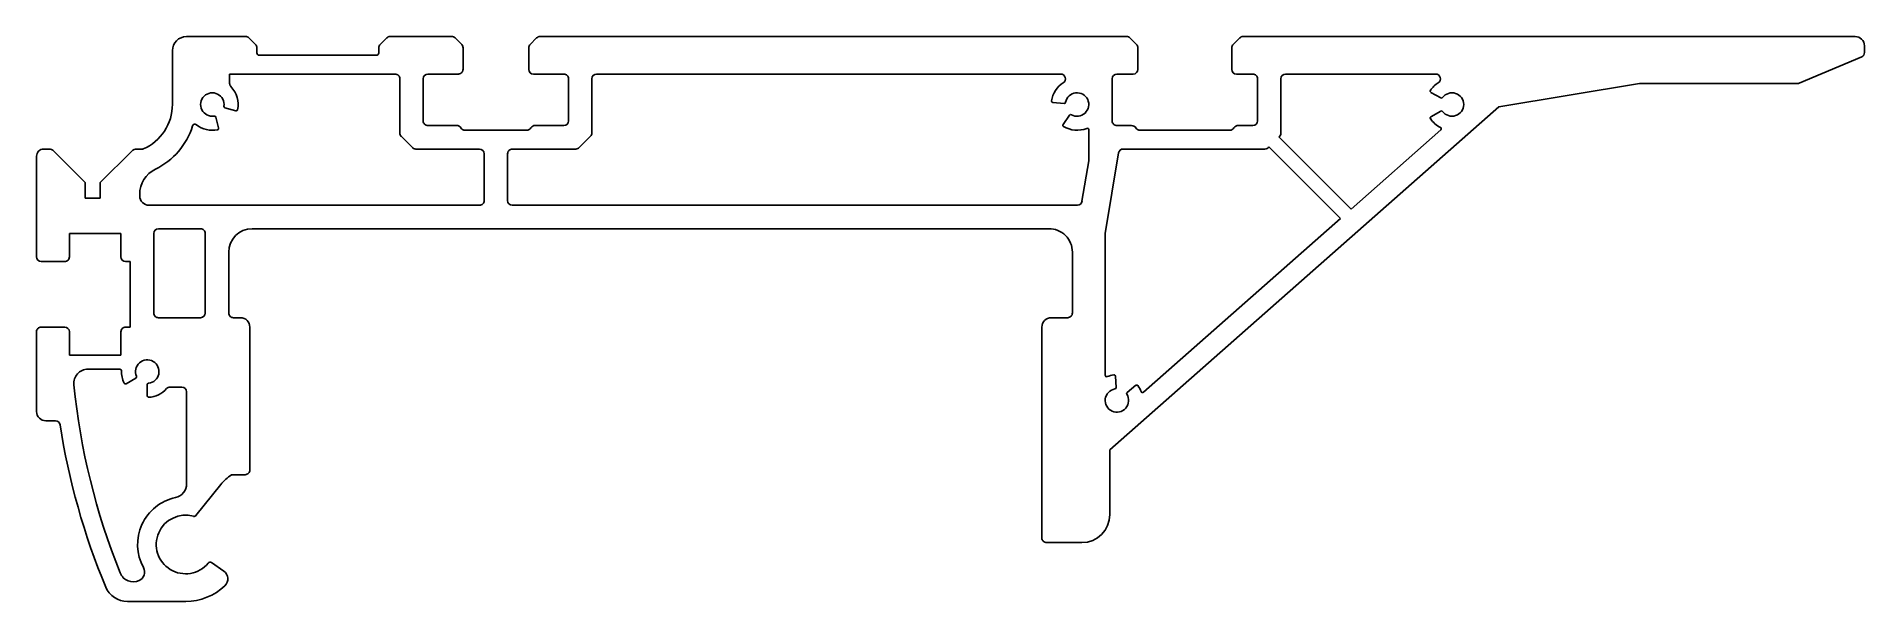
# Model space of a CAD drawing. Extents: x 2842 to 3232, y 2195 to 2316.
import ezdxf

# ---------------------------------------------------------------- set-up
doc = ezdxf.new("R2010")
doc.units = 0
doc.layers.get('0').update_dxf_attribs({"linetype": 'CONTINUOUS'})

msp = doc.modelspace()

# ---------------------------------------------------------------- linework, layer by layer
for p, q in [((2870.75, 2312.74), (2870.75, 2301.27)), ((2886.32, 2315.74), (2873.73, 2315.74)), ((2888.45, 2314.04), (2887.03, 2315.45)), ((2888.75, 2312.24), (2888.75, 2313.34)), ((2914.75, 2313.33), (2914.75, 2312.24)), ((2916.45, 2315.45), (2915.04, 2314.03)), ((2930.32, 2315.74), (2917.15, 2315.74)), ((2932.45, 2314.04), (2931.04, 2315.45)), ((2932.75, 2308.75), (2932.75, 2313.33)), ((2946.75, 2313.32), (2946.75, 2308.73)), ((2948.45, 2315.44), (2947.03, 2314.03)), ((3074.32, 2315.74), (2949.15, 2315.74)), ((3076.45, 2314.03), (3075.03, 2315.46)), ((3076.75, 2308.74), (3076.75, 2313.33)), ((3096.75, 2313.32), (3096.75, 2308.73)), ((3098.45, 2315.44), (3097.04, 2314.03)), ((3229.74, 2315.74), (3099.15, 2315.74)), ((3231.75, 2312.32), (3231.75, 2313.76)), ((2888.75, 2312.24), (2888.75, 2312.24)), ((2914.25, 2311.74), (2889.25, 2311.74)), ((3217.8, 2305.76), (3231.19, 2311.41)), ((2882.94, 2305.74), (2882.94, 2307.74)), ((2882.94, 2307.74), (2918.24, 2307.74)), ((2919.25, 2306.74), (2919.25, 2306.74)), ((2919.25, 2306.74), (2919.25, 2295.15)), ((2924.25, 2297.74), (2924.25, 2306.74)), ((2925.24, 2307.74), (2931.75, 2307.74)), ((2947.75, 2307.74), (2954.24, 2307.74)), ((2955.25, 2306.74), (2955.25, 2297.74)), ((2960.25, 2295.15), (2960.25, 2306.73)), ((2961.24, 2307.74), (3060.27, 2307.74)), ((3071.25, 2297.74), (3071.25, 2306.74)), ((3072.24, 2307.74), (3075.75, 2307.74)), ((3097.75, 2307.74), (3101.24, 2307.74)), ((3102.25, 2306.75), (3102.25, 2297.75)), ((3107.25, 2295.16), (3107.25, 2306.74)), ((3108.24, 2307.74), (3140.28, 2307.74)), ((3153.74, 2300.74), (3183.75, 2305.74)), ((3183.75, 2305.74), (3217.69, 2305.74)), ((3058.58, 2301.69), (3060.98, 2301.48)), ((3139.26, 2303.83), (3141.34, 2302.63)), ((2880.59, 2296.23), (2879.97, 2298.55)), ((2881.94, 2300.52), (2884.26, 2299.9)), ((3062.15, 2298.96), (3060.77, 2296.98)), ((3070.75, 2227.52), (3153.74, 2300.74)), ((3071.25, 2297.74), (3071.25, 2297.74)), ((3141.34, 2299.85), (3139.26, 2298.64)), ((2919.54, 2294.45), (2921.96, 2292.03)), ((2931.33, 2296.74), (2925.26, 2296.74)), ((2946.33, 2295.74), (2933.16, 2295.74)), ((2946.33, 2295.74), (2946.33, 2295.74)), ((2954.26, 2296.74), (2948.16, 2296.74)), ((2957.55, 2292.04), (2959.96, 2294.45)), ((3066.25, 2295.88), (3066.25, 2289.24)), ((3075.34, 2296.74), (3072.26, 2296.74)), ((3096.33, 2295.74), (3077.16, 2295.74)), ((3101.26, 2296.74), (3098.16, 2296.74)), ((3122.2, 2278.91), (3106.79, 2294.32)), ((3141.37, 2295.82), (3122.2, 2278.91)), ((2841.75, 2290.23), (2841.75, 2268.73)), ((2844.38, 2291.74), (2843.25, 2291.74)), ((2852.15, 2284.59), (2845.43, 2291.31)), ((2862.06, 2291.3), (2855.35, 2284.59)), ((2864.5, 2291.74), (2863.12, 2291.74)), ((2922.67, 2291.74), (2936.25, 2291.74)), ((2937.25, 2290.74), (2937.25, 2280.74)), ((2942.25, 2280.73), (2942.25, 2290.73)), ((2943.25, 2291.74), (2956.84, 2291.74)), ((3069.75, 2273.74), (3072.61, 2290.9)), ((3073.59, 2291.74), (3103.84, 2291.74)), ((3104.67, 2292.19), (3119.94, 2276.92)), ((3066.25, 2289.24), (3064.8, 2280.58)), ((2852.15, 2281.24), (2852.15, 2284.59)), ((2855.35, 2284.59), (2855.35, 2281.24)), ((2863.75, 2281.74), (2863.75, 2282.05)), ((2855.35, 2281.24), (2852.15, 2281.24)), ((2936.25, 2279.74), (2865.75, 2279.74)), ((3063.82, 2279.74), (2943.25, 2279.74)), ((2848.75, 2268.75), (2848.75, 2273.74)), ((2848.75, 2273.74), (2859.75, 2273.74)), ((2859.75, 2273.74), (2859.75, 2268.73)), ((2866.75, 2256.74), (2866.75, 2273.74)), ((2867.74, 2274.74), (2876.74, 2274.74)), ((2877.75, 2273.74), (2877.75, 2273.74)), ((2877.75, 2273.74), (2877.75, 2256.74)), ((2887.73, 2274.74), (3057.73, 2274.74)), ((3069.75, 2243.44), (3069.75, 2273.74)), ((3119.94, 2276.92), (3077.9, 2239.83)), ((2842.75, 2267.74), (2847.75, 2267.74)), ((2860.75, 2267.74), (2861.75, 2267.74)), ((2861.75, 2267.74), (2861.75, 2253.74)), ((2882.75, 2256.73), (2882.75, 2269.73)), ((3062.75, 2269.76), (3062.75, 2256.75)), ((2866.75, 2256.74), (2866.75, 2256.74)), ((2876.75, 2255.74), (2867.75, 2255.74)), ((2885.25, 2255.74), (2883.75, 2255.74)), ((3061.75, 2255.74), (3058.25, 2255.74)), ((2841.75, 2252.73), (2841.75, 2235.73)), ((2847.75, 2253.74), (2842.75, 2253.74)), ((2848.75, 2247.74), (2848.75, 2252.75)), ((2859.75, 2252.73), (2859.75, 2247.74)), ((2861.75, 2253.74), (2860.75, 2253.74)), ((2887.25, 2223.25), (2887.25, 2253.75)), ((3056.25, 2253.74), (3056.25, 2208.74)), ((2859.75, 2247.74), (2848.75, 2247.74)), ((2852.69, 2244.74), (2859.57, 2244.74)), ((2860.88, 2241.65), (2862.96, 2242.85)), ((3072.08, 2240.86), (3071.93, 2243.26)), ((2865.37, 2241.46), (2865.37, 2239.05)), ((2870.25, 2240.94), (2870.25, 2240.94)), ((2870.25, 2240.94), (2872.75, 2240.94)), ((2873.75, 2239.95), (2873.75, 2220.29)), ((3076.31, 2241.31), (3074.43, 2239.81)), ((2843.75, 2233.74), (2845.77, 2233.74)), ((3070.75, 2213.74), (3070.75, 2227.52)), ((2875.76, 2213.52), (2881.05, 2220.12)), ((2883.37, 2222.24), (2886.25, 2222.24)), ((3057.26, 2207.74), (3064.77, 2207.74)), ((2881.69, 2201.63), (2879.06, 2203.47)), ((2861.14, 2195.19), (2873.57, 2195.19))]:
    msp.add_line(p, q)
for centre, radius, start, end in [((2873.75, 2312.74), 3, 90.2812, 180), ((2886.33, 2314.74), 1, 45.4953, 90.4871), ((2887.75, 2313.33), 1, 0.5279, 45.4953), ((2915.75, 2313.33), 1, 134.9998, 180), ((2917.16, 2314.74), 1, 90.4871, 135), ((2930.33, 2314.74), 1, 45.3287, 90.4871), ((2931.75, 2313.33), 1, 0.2908, 45.3287), ((2947.75, 2313.33), 1, 135.5084, 180.5453), ((2949.16, 2314.74), 1, 90.4871, 135.5084), ((3074.33, 2314.74), 1, 45.6926, 90.4871), ((3075.75, 2313.33), 1, 359.9996, 45.0024), ((3097.75, 2313.33), 1, 135.3795, 180.4528), ((3099.16, 2314.74), 1, 90.4409, 135.4618), ((3229.75, 2313.74), 2, 0.5812, 90.3118), ((2889.25, 2312.24), 0.5, 180, 270.4491), ((2914.25, 2312.24), 0.5, 270.4491, 0.5056), ((3230.75, 2312.31), 1, 296.3392, 0.8219), ((2883.94, 2305.74), 1, 180, 223.8131), ((2879.25, 2301.24), 5.5, 348.3074, 43.8131), ((2918.25, 2306.74), 1, 0, 90.5863), ((2925.25, 2306.74), 1, 90.5863, 180.2166), ((2931.75, 2308.74), 1, 270, 0.2908), ((2947.75, 2308.74), 1, 180.5453, 270), ((2954.25, 2306.74), 1, 0, 90.5858), ((2961.25, 2306.74), 1, 90.5863, 180.3667), ((3063.75, 2301.24), 5.5, 122.2042, 171.6927), ((3060.28, 2306.74), 1, 302.2042, 90.5863), ((3072.25, 2306.74), 1, 90.6156, 180), ((3075.75, 2308.74), 1, 270, 0), ((3097.75, 2308.74), 1, 180.4528, 270), ((3101.25, 2306.74), 1, 0.4317, 90.6234), ((3108.25, 2306.74), 1, 90.6246, 180), ((3143.75, 2301.24), 5.5, 122.2041, 146.6927), ((3140.29, 2306.74), 1, 302.2041, 90.6246), ((3217.69, 2306.04), 0.3, 270, 292.8682), ((2860.4, 2301.24), 10.34, 293.2982, 0.1763), ((2879.25, 2301.24), 2.5, 351.1504, 278.8496), ((3058.6, 2301.99), 0.3, 171.6927, 265.0018), ((3061, 2301.78), 0.3, 265.755, 348.8494), ((3063.75, 2301.24), 2.5, 241.1504, 168.8494), ((3139.41, 2304.1), 0.3, 146.6927, 240.7663), ((3141.49, 2302.89), 0.3, 240.0454, 323.8492), ((3143.75, 2301.24), 2.5, 216.1507, 143.8492), ((2879.68, 2298.47), 0.3, 14.9996, 98.8496), ((2882.01, 2300.81), 0.3, 171.1504, 255.7729), ((2884.34, 2300.19), 0.3, 254.9986, 348.3074), ((2925.25, 2297.74), 1, 180.2166, 270.4413), ((2954.25, 2297.74), 1, 270.4413, 0.0002), ((3062.4, 2298.79), 0.3, 61.1504, 145.0012), ((3072.25, 2297.74), 1, 180, 270.4438), ((3101.25, 2297.74), 1, 270.4438, 0.4317), ((3139.41, 2298.38), 0.3, 120.406, 213.3073), ((3143.75, 2301.24), 5.5, 213.3073, 243.5126), ((3141.49, 2299.59), 0.3, 36.1507, 120.0002), ((2860.4, 2301.24), 15.34, 295.9614, 342.7038), ((2875.53, 2296.53), 0.5, 51.7273, 162.7038), ((2879.25, 2301.24), 5.5, 231.7273, 281.6927), ((2880.3, 2296.15), 0.3, 281.6927, 15.0007), ((2920.25, 2295.15), 1, 180.2797, 225.0014), ((2931.43, 2295.74), 1, 31.0444, 95.3932), ((2933.16, 2296.74), 1, 208.6751, 270), ((2946.33, 2296.74), 1, 270, 331.3249), ((2948.07, 2295.74), 1, 84.5887, 148.9556), ((2959.25, 2295.15), 1, 315.4026, 0), ((3061.02, 2296.82), 0.3, 145.8844, 238.3074), ((3063.75, 2301.24), 5.5, 238.3074, 292.2909), ((3065.95, 2295.87), 0.3, 0.7881, 112.2909), ((3075.43, 2295.74), 1, 29.858, 95.2925), ((3077.16, 2296.74), 1, 209.858, 270), ((3096.33, 2296.74), 1, 270, 331.3252), ((3098.07, 2295.74), 1, 84.5879, 148.9556), ((3106.25, 2295.15), 1, 303.0473, 0.4317), ((3141.17, 2296.05), 0.3, 311.4182, 63.5126), ((2843.25, 2290.24), 1.5, 89.9982, 180.3388), ((2844.38, 2290.24), 1.5, 45.4152, 90), ((2863.12, 2290.24), 1.5, 90, 135.0102), ((2922.66, 2292.74), 1, 225.5598, 270.4754), ((2936.25, 2290.74), 1, 0, 90), ((2943.25, 2290.74), 1, 90, 180.3012), ((2956.83, 2292.74), 1, 270.4756, 315.4041), ((3073.59, 2290.74), 1, 90, 170.6959), ((3103.83, 2292.74), 1, 270.4439, 326.9526), ((2869.75, 2282.05), 6, 115.9614, 180.0034), ((2865.75, 2281.74), 2, 180, 270), ((2936.25, 2280.74), 1, 270, 0.0001), ((2943.25, 2280.74), 1, 180.3012, 270), ((3063.82, 2280.74), 1, 270, 350.7885), ((2867.75, 2273.74), 1, 90.5419, 180), ((2876.75, 2273.74), 1, 0, 90.5419), ((2887.75, 2269.74), 5, 90.2423, 180.1688), ((3057.75, 2269.74), 5, 0.193, 90.2423), ((2842.75, 2268.74), 1, 180.4149, 270), ((2847.75, 2268.74), 1, 269.9998, 0.3191), ((2860.75, 2268.74), 1, 180.6116, 270), ((2867.75, 2256.74), 1, 180, 270.3848), ((2876.75, 2256.74), 1, 270.3848, 0), ((2883.75, 2256.74), 1, 180.3774, 270.3838), ((2885.25, 2253.74), 2, 0.3052, 90), ((3058.25, 2253.74), 2, 90, 180), ((3061.75, 2256.74), 1, 270.3848, 0.4317), ((2842.75, 2252.74), 1, 89.9995, 180.4528), ((2847.75, 2252.74), 1, 0.3191, 90), ((2860.75, 2252.74), 1, 90, 180.6116), ((2865.37, 2244.24), 2.5, 276.1511, 203.8494), ((2852.7, 2241.74), 3, 90.1794, 185.6255), ((2859.57, 2244.44), 0.3, 358.0239, 90.5673), ((2865.37, 2244.24), 5.5, 178.0239, 206.6926), ((2862.81, 2243.11), 0.3, 299.9979, 23.8494), ((3070.05, 2243.44), 0.3, 180, 292.2909), ((3072.25, 2238.08), 5.5, 96.8073, 112.2909), ((3071.63, 2243.24), 0.3, 4.0906, 96.8073), ((2994.34, 2255.69), 145.32, 185.6255, 201.9959), ((2860.72, 2241.9), 0.3, 206.6926, 300.9398), ((2865.67, 2241.46), 0.3, 96.1511, 180), ((2865.67, 2239.05), 0.3, 179.9993, 273.3076), ((2865.37, 2244.24), 5.5, 273.3076, 318.6309), ((2870.25, 2239.94), 1, 90, 138.6309), ((2872.75, 2239.94), 1, 0.4317, 90), ((3072.25, 2238.08), 2.5, 99.6504, 32.3495), ((3071.78, 2240.84), 0.3, 279.6504, 4.4385), ((3074.61, 2239.57), 0.3, 128.4989, 212.3495), ((3076.5, 2241.07), 0.3, 35.1927, 128.4998), ((3072.25, 2238.08), 5.5, 19.9826, 35.1927), ((3077.7, 2240.06), 0.3, 199.9826, 311.4184), ((2843.75, 2235.74), 2, 180.3202, 270), ((2845.78, 2232.74), 1, 8.7824, 90.5826), ((2994.34, 2255.69), 149.32, 188.7824, 202.6192), ((2886.25, 2223.24), 1, 270, 0.4317), ((2870.75, 2220.29), 3, 282.1817, 0), ((2888.87, 2213.89), 10, 123.4101, 141.4747), ((2873.54, 2207.34), 10.25, 102.1817, 208.724), ((2873.54, 2207.34), 6.25, 74.2639, 320.7514), ((2875.37, 2213.83), 0.5, 254.2639, 321.3109), ((3064.75, 2213.74), 6, 270.2123, 0), ((3057.25, 2208.74), 1, 180, 270.5199), ((2878.77, 2203.07), 0.5, 55.001, 140.7514), ((2862.39, 2202.36), 3, 201.4163, 294.4032), ((2862.8, 2201.45), 2, 294.4032, 28.724), ((2880.55, 2199.99), 2, 313.6358, 55.0014), ((2861.12, 2200.19), 5, 202.6192, 270.2104), ((2873.54, 2207.34), 12.15, 270.1384, 313.6358)]:
    msp.add_arc(centre, radius, start, end)

doc.saveas('drawing.dxf')
